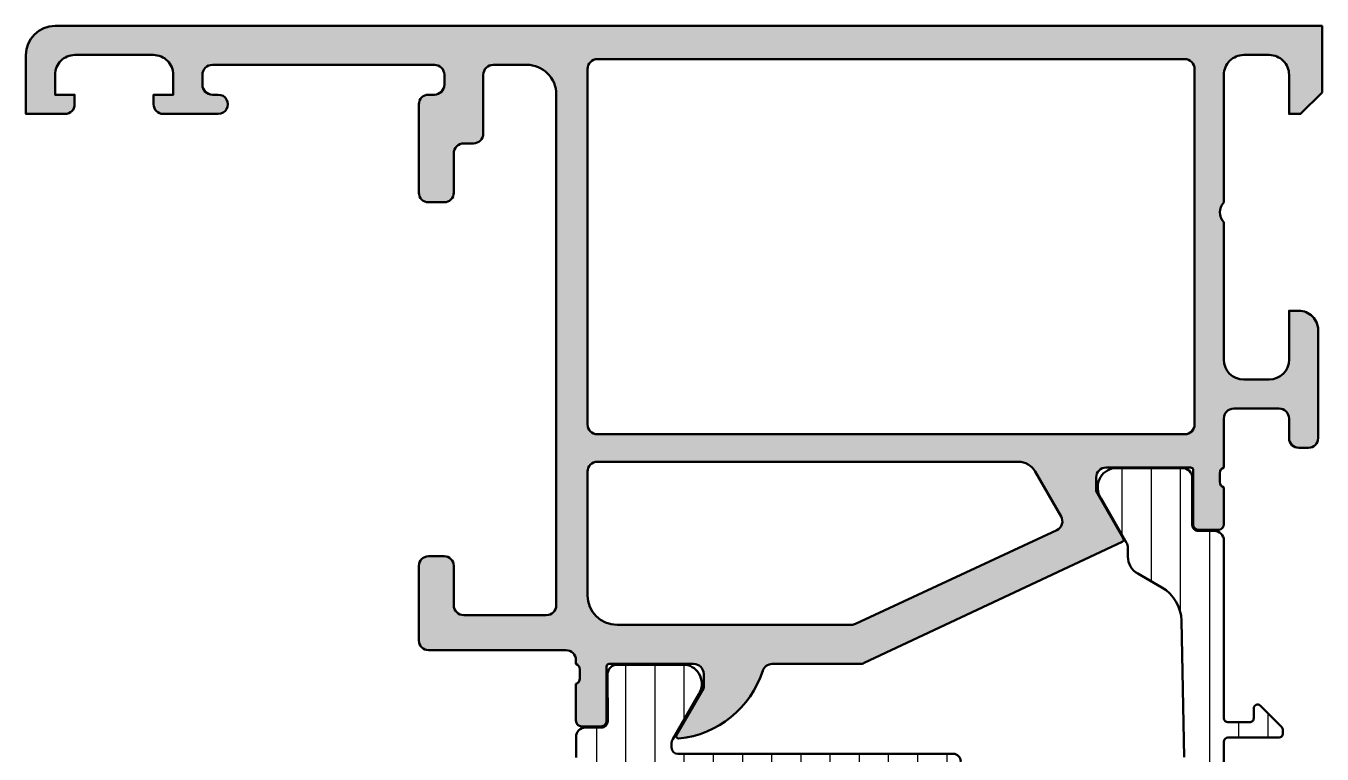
# Model space of a CAD drawing. Extents: x -35 to 53, y 0 to 100.
# Drawn here: x -35 to 31, y 62.9 to 100 of the extents above; entities that cross this region are included whole.
import ezdxf

# ---------------------------------------------------------------- set-up
doc = ezdxf.new("R2010")
doc.units = 0
for name, color, linetype, lineweight in [('0S-Alu contour', 7, 'Continuous', 50), ('0S-Alu hatch', 252, 'Continuous', 25), ('0S-Plastic contour', 254, 'Continuous', 50), ('0S-Plastic hatch', 253, 'Continuous', 25)]:
    doc.layers.add(name, color=color, linetype=linetype, lineweight=lineweight)
pattern_1 = [(90, (0, 0), (-1.4859, 0), [])]

# ---------------------------------------------------------------- blocks, each defined once
blk = doc.blocks.new('346280__2DABACF1_041E_4DFE_B1BF_D9823EE95889_')
at = {"layer": '0S-Alu hatch'}
h = blk.add_hatch(color=256, dxfattribs=at)
edge = h.paths.add_edge_path()
edge.add_line((-33.52006431471791, 97.49961031764776), (-33.52004889775915, 96.48951935039429))
edge.add_line((-33.52004889775915, 96.48951935039429), (-32.52006430917646, 96.48951935039429))
edge.add_line((-32.52006430917646, 96.48951935039429), (-32.52006430897185, 95.99955189077767))
edge.add_ellipse((-33.01019468384132, 95.99964971768676), major_axis=(-0.4901303846322806, 0), ratio=1, start_angle=90.01524066962293, end_angle=179.9885641265259, ccw=False)
edge.add_line((-33.01006430922664, 95.50951935039429), (-35.00006425832643, 95.5095193503943))
edge.add_line((-35.00006425832643, 95.5095193503943), (-35.00004905366449, 98.49962636677488))
edge.add_ellipse((-33.51014849157364, 98.49961879064657), major_axis=(-1.489900562110114, 0), ratio=1, start_angle=270.00042696112723, end_angle=359.9997086504469, ccw=False)
edge.add_line((-33.51015959413004, 99.98951935271533), (30.97999982047673, 99.98999992547964))
edge.add_line((30.97999982047673, 99.98999992547964), (30.97993903056877, 96.6037588917365))
edge.add_line((30.97993903056877, 96.6037588917365), (29.8858210736747, 95.5095195610801))
edge.add_line((29.8858210736747, 95.5095195610801), (29.29992670244312, 95.50954935939008))
edge.add_line((29.29992670244312, 95.50954935939008), (29.29992670231936, 97.4995177771353))
edge.add_arc((28.29008478780872, 97.49967743561749), 1.009841927131846, 359.9909413969072, 450.0089625766097)
edge.add_line((28.28992682180013, 98.50951935039431), (26.98981501623854, 98.50951935808531))
edge.add_arc((26.98981501026429, 97.49961285455463), 1.009906503530686, 89.99999966105837, 180.0002690376097)
edge.add_line((25.97990850674474, 97.49960811244561), (25.97993900997509, 91.0035035886058))
edge.add_arc((26.51491504402297, 90.49951935041899), 0.7349826320031756, 136.7086049915292, 223.2913971353656)
edge.add_line((25.97993902868365, 89.99553509237319), (25.97993902881533, 82.99951772760996))
edge.add_arc((26.99010230294875, 82.99968261939686), 1.010163287591293, 180.0093525508651, 269.9890082571906)
edge.add_line((26.98990851110092, 81.98951935039429), (28.28992851537807, 81.9895193505377))
edge.add_arc((28.28975658946074, 82.99968946321312), 1.010170127305891, 270.009751455951, 359.9903513815112)
edge.add_line((29.29992670244312, 82.99951935040195), (29.29992670244312, 85.48951874023359))
edge.add_line((29.29992670244312, 85.48951874023359), (29.79010042230383, 85.48948883302803))
edge.add_ellipse((29.79030282486736, 84.49975426963019), major_axis=(-0.9897345840936823, 0), ratio=1, start_angle=179.9846338507477, end_angle=270.0117170935721, ccw=False)
edge.add_line((30.78003737336731, 84.49948883281643), (30.78003737343872, 78.9991218043231))
edge.add_ellipse((30.29045399224546, 78.99912180431674), major_axis=(-0.4895833811932562, 0), ratio=1, start_angle=89.9999999713641, end_angle=180, ccw=False)
edge.add_line((30.29045399200077, 78.50953842312349), (29.7904489505067, 78.50953842337339))
edge.add_ellipse((29.79044895075158, 78.99956094684731), major_axis=(-0.4900225234739253, 0), ratio=1, start_angle=-0.0008744372025262237, end_angle=89.99999997136769, ccw=False)
edge.add_line((29.30042642733472, 78.99956842547712), (29.30044168798131, 79.99949233928211))
edge.add_arc((28.79039194243425, 79.99950012356331), 0.5100497456064657, 359.9991255623806, 450.0000000342725)
edge.add_line((28.79039194212915, 80.50954986916977), (26.49010880001503, 80.5095498677938))
edge.add_arc((26.49020521047428, 79.99945534755875), 0.510094529346091, 90.01082919367103, 179.9974628339442)
edge.add_line((25.98011068162831, 79.99947793551436), (25.9800003266426, 77.50737665675899))
edge.add_arc((26.06883644654306, 77.2324794080069), 0.2888950563274526, 107.9088188104642, 181.1442552597339)
edge.add_line((25.77999899999999, 77.22671026206285), (25.779999, 76.77331758931982))
edge.add_arc((26.06886709564319, 76.76755634053147), 0.2889255417371773, 178.8574318584139, 252.0866793135143)
edge.add_line((25.98, 76.4926370651431), (25.98000000000002, 74.62000200000006))
edge.add_ellipse((25.68999999999999, 74.62000200000006), major_axis=(-0.290000000000024, 0), ratio=1, start_angle=90.00000000000142, end_angle=180, ccw=False)
edge.add_line((25.69, 74.33000200000004), (24.71002568095724, 74.33000200000001))
edge.add_ellipse((24.71002568095724, 74.62000200000001), major_axis=(-0.2900000000000204, 0), ratio=1, start_angle=0, end_angle=90.00000000000068, ccw=False)
edge.add_line((24.42002568095722, 74.62000200000001), (24.42002568095721, 77.38000000000002))
edge.add_arc((24.29002568095721, 77.38000000000002), 0.129999999999999, 0, 90)
edge.add_line((24.29002568095721, 77.51000000000002), (19.99000000000001, 77.51000000000003))
edge.add_arc((19.99000000000001, 77.00000000000001), 0.5100000000000052, 90, 180)
edge.add_line((19.48, 77.00000000000001), (19.48, 76.2973205080757))
edge.add_line((19.48, 76.2973205080757), (20.86283520358453, 73.90217967697248))
edge.add_ellipse((20.75188021535171, 73.83811978464831), major_axis=(-0.1281197846483086, 0), ratio=1, start_angle=115.15780976305399, end_angle=210.0000000000065, ccw=False)
edge.add_line((20.80634558843023, 73.72215340006316), (7.676317448450021, 67.55543634896475))
edge.add_ellipse((7.469261325786582, 67.9994856186938), major_axis=(-0.4899510096727211, 0), ratio=1, start_angle=89.99999999792442, end_angle=114.99921015406181, ccw=False)
edge.add_line((7.469261325768833, 67.50953460902107), (2.989362393008335, 67.50953460918333))
edge.add_arc((2.989362392989889, 67.0002040801839), 0.5093305289994277, 89.999999997925, 162.2515836439298)
edge.add_ellipse((-2.248223241173796, 68.67660886184758), major_axis=(-4.989999999999776, 0), ratio=1, start_angle=95.62257755079389, end_angle=162.2515836439301, ccw=False)
edge.add_ellipse((-1.771880215351693, 63.83811978464831), major_axis=(-0.1281197846483122, 0), ratio=1, start_angle=-29.999999999994714, end_angle=95.6225775507948, ccw=False)
edge.add_line((-1.882835203584528, 63.90217967697246), (-0.4999999999999999, 66.2973205080757))
edge.add_line((-0.4999999999999999, 66.2973205080757), (-0.5000000000000071, 67.00000000000001))
edge.add_arc((-1.009999999999998, 67.00000000000001), 0.5099999999999909, 0, 90)
edge.add_line((-1.009999999999998, 67.51000000000002), (-5.31002568095716, 67.51000000000003))
edge.add_arc((-5.31002568095716, 67.38000000000001), 0.1300000000000381, 90, 180)
edge.add_line((-5.440025680957198, 67.38000000000001), (-5.440025680957184, 64.62000200000001))
edge.add_ellipse((-5.730025680957204, 64.62000200000001), major_axis=(-0.2900000000000204, 0), ratio=1, start_angle=89.99999999999858, end_angle=180, ccw=False)
edge.add_line((-5.730025680957211, 64.33000200000001), (-6.709999999999993, 64.33000200000002))
edge.add_ellipse((-6.709999999999986, 64.62000200000001), major_axis=(-0.2900000000000062, 0), ratio=1, start_angle=0, end_angle=89.99999999999858, ccw=False)
edge.add_line((-6.999999999999992, 64.62000200000001), (-7, 66.49263706514311))
edge.add_arc((-7.088867095643166, 66.76755634053146), 0.2889255417371451, 287.913320686484, 361.1425681414455)
edge.add_line((-6.799999000000001, 66.77331758931909), (-6.799998999999999, 67.22671026206324))
edge.add_arc((-7.088836446543034, 67.23247940800691), 0.2888950563274141, 358.8557447403393, 432.0911089210603)
edge.add_line((-6.999999979908473, 67.50737654470772), (-6.99999945659897, 67.69950847397821))
edge.add_arc((-7.510036411011761, 67.69950986316525), 0.5100369544146819, 359.9998439461515, 450.0000000123321)
edge.add_line((-7.510036411121539, 68.20954681757992), (-14.50997344661116, 68.20954680928799))
edge.add_ellipse((-14.50997344671668, 68.69963004942117), major_axis=(-0.4900832401332025, 0), ratio=1, start_angle=0.009730820339086677, end_angle=90.00000001233587, ccw=False)
edge.add_line((-15.00005667978193, 68.69954681620614), (-15.0000566798862, 72.4995448212668))
edge.add_ellipse((-14.51006689187881, 72.49954482128027), major_axis=(-0.4899897880073922, 0), ratio=1, start_angle=270.0000000082321, end_angle=360, ccw=False)
edge.add_line((-14.51006689194921, 72.98953460928766), (-13.71006679292528, 72.98953460940258))
edge.add_ellipse((-13.70996526014195, 72.49963823563543), major_axis=(-0.4898963842886692, 0), ratio=1, start_angle=179.9878803812296, end_angle=270.0118747559594, ccw=False)
edge.add_line((-13.22006888681318, 72.49953460920045), (-13.22006888655012, 70.49953231534995))
edge.add_arc((-12.70995302128884, 70.49965047497084), 0.5101158789460977, 180.0132715877246, 269.9869860823694)
edge.add_line((-12.71006888682083, 69.98953460918332), (-8.509997704675875, 69.98953460933734))
edge.add_arc((-8.510088692748077, 70.49956282163102), 0.5100282204097264, 270.0102214590139, 359.9831174646813)
edge.add_line((-8.0000604944792, 70.49941253884592), (-8.000060492552578, 96.49962589040669))
edge.add_arc((-9.509953956212058, 96.49962589051856), 1.50989346365948, 0, 89.99897160004801)
edge.add_line((-9.50992685518684, 98.00951935393483), (-11.2101105503797, 98.00954987047275))
edge.add_arc((-11.21011970398762, 97.49957016756878), 0.5099797029861394, 89.99897160004981, 180.0005828898454)
edge.add_line((-11.72009940694737, 97.4995649793683), (-11.7200688867347, 94.49954466245872))
edge.add_ellipse((-12.21008921404583, 94.4995396773176), major_axis=(-0.4900203273364865, 0), ratio=1, start_angle=89.99999998558229, end_angle=180.0005828885949, ccw=False)
edge.add_line((-12.21008921416913, 94.0095193499811), (-12.7100970072314, 94.00951935010693))
edge.add_arc((-12.71022073243407, 93.4996711881307), 0.5098481769884763, 89.98609599421572, 180.0170632396858)
edge.add_line((-13.22006888681317, 93.4995193503934), (-13.22006888640023, 91.49953967132866))
edge.add_ellipse((-13.71008920764632, 91.49953967122747), major_axis=(-0.4900203212460923, 0), ratio=1, start_angle=89.99999997807839, end_angle=180, ccw=False)
edge.add_line((-13.71008920783381, 91.00951934998137), (-14.51006701643034, 91.00951935028743))
edge.add_ellipse((-14.51006701624288, 91.49950901393332), major_axis=(-0.4899896636458863, 0), ratio=1, start_angle=0, end_angle=89.99999997807868, ccw=False)
edge.add_line((-15.00005667988876, 91.49950901393332), (-15.00005668060149, 95.99952339912707))
edge.add_ellipse((-14.5102571302538, 95.99971978086123), major_axis=(-0.4897995897166437, 0), ratio=1, start_angle=-90.0164274677316, end_angle=0.022972344357981456, ccw=False)
edge.add_line((-14.51011669815019, 96.489519350446), (-14.20997483799341, 96.48954986882786))
edge.add_arc((-14.21002669043064, 96.99950767158984), 0.5099578053981486, 270.0058258267349, 360.0034975243572)
edge.add_line((-13.70006888598262, 96.99953880110513), (-13.70009940609746, 97.499513508888))
edge.add_arc((-14.20980456592207, 97.49981418714253), 0.5097052485106012, 359.9662008660494, 450.0331396505369)
edge.add_line((-14.21009937739011, 98.00951935039424), (-25.51004698966202, 98.00954986776009))
edge.add_arc((-25.51015340314965, 97.49965421379127), 0.509895665072878, 89.98804256598694, 180.0151542762998)
edge.add_line((-26.02004905038739, 97.49951935046028), (-26.02004905007517, 96.99951685155722))
edge.add_arc((-25.50992282481904, 96.99964557627493), 0.5101262414972599, 180.0144579567119, 269.9858227395778)
edge.add_line((-25.5100490503903, 96.48951935039429), (-25.21000022226239, 96.48951935039429))
edge.add_ellipse((-25.21000022223937, 95.9995193503943), major_axis=(-0.4899999999999949, 0), ratio=1, start_angle=90.00000000269188, end_angle=270.0000000026919, ccw=False)
edge.add_line((-25.21000022221635, 95.5095193503943), (-28.01004675655324, 95.50951935013121))
edge.add_ellipse((-28.00993547923313, 95.99963292181172), major_axis=(-0.490113584312931, 0), ratio=1, start_angle=0.013276860155826853, end_angle=89.98699134025873, ccw=False)
edge.add_line((-28.50004905038738, 95.99951935027988), (-28.50004905038737, 96.48951935039429))
edge.add_line((-28.50004905038737, 96.48951935039429), (-27.50004905043007, 96.48951935039429))
edge.add_line((-27.50004905043007, 96.48951935039429), (-27.50004904611827, 97.49964226060693))
edge.add_arc((-28.50992613914938, 97.49964226491772), 1.009877093031107, 0, 90.00000002714914)
edge.add_line((-28.5099261396279, 98.50951935794883), (-32.51017069085526, 98.50951935605333))
edge.add_arc((-32.51017069037672, 97.4996257315945), 1.009893624458825, 90.00000002714951, 180.000874501804)
edge = h.paths.add_edge_path()
edge.add_arc((-5.910219885667252, 97.79958109263981), 0.4998650337907385, 89.98452857908018, 180.0119742568002)
edge.add_line((-6.410084908541712, 97.79947662574386), (-6.410084909090166, 79.69961601225953))
edge.add_arc((-5.910076748150039, 79.69961601224439), 0.5000081609401263, 180, 270.0000000000114)
edge.add_line((-5.91007674814994, 79.19960785130426), (23.98993123176654, 79.19960785131008))
edge.add_arc((23.98993123176644, 79.69967669045501), 0.5000688391449302, 270.0000000000106, 359.9903644201573)
edge.add_line((24.4900000638399, 79.69959259258171), (24.4900000638399, 97.79947662577781))
edge.add_arc((23.99010935635613, 97.79958591830116), 0.4998907194312389, 359.987473261405, 450.0125267367264)
edge.add_line((23.99000006384911, 98.29947662578493), (-5.910084908495939, 98.2994461082068))
edge = h.paths.add_edge_path()
edge.add_arc((-5.910092057022474, 77.29923963364071), 0.4999928515703119, 89.9999999999316, 180)
edge.add_line((-6.410084908592786, 77.29923963364071), (-6.410084908541691, 70.99949646221268))
edge.add_arc((-4.909882477865892, 70.99969889288649), 1.500202444333348, 180.0077312387279, 269.9922687611838)
edge.add_line((-4.910084908541122, 69.49949646221069), (7.025807248089037, 69.49949646138894))
edge.add_arc((7.025807248089023, 69.9993387544881), 0.4998422930991638, 270.0000000000017, 294.9999950192843)
edge.add_line((7.237049689762886, 69.54632777359879), (17.47169620603193, 74.31882073948958))
edge.add_arc((17.26038769421904, 74.77197340828144), 0.49999862839588, 294.9999950192839, 389.9999431183267)
edge.add_line((17.69339945645947, 75.02197229259734), (16.37862192632978, 77.29923899653996))
edge.add_arc((15.512608793301, 76.79924722740193), 0.9999852577833795, 29.99994311833377, 89.99999999993038)
edge.add_line((15.51260879330222, 77.79923248518531), (-5.910092057021877, 77.79923248521102))
at = {"layer": '0S-Alu contour', "color": 7}
for points in [[(-33.51015959413004, 99.98951935271533), (30.97999982047673, 99.98999992547964), (30.97993903056877, 96.6037588917365), (29.8858210736747, 95.5095195610801), (29.29992670244312, 95.50954935939008), (29.29992670231936, 97.4995177771353)], [(-33.01006430922664, 95.50951935039429), (-35.00006425832643, 95.5095193503943), (-35.00004905366449, 98.49962636677488)], [(-28.5099261396279, 98.50951935794883), (-32.51017069085526, 98.50951935605333)], [(28.28992682180013, 98.50951935039431), (26.98981501623854, 98.50951935808531)], [(-14.21009937739011, 98.00951935039424), (-25.51004698966202, 98.00954986776009)], [(-9.50992685518684, 98.00951935393483), (-11.2101105503797, 98.00954987047275)], [(-6.410084908541712, 97.79947662574386), (-6.410084909090166, 79.69961601225953)], [(23.99000006384911, 98.29947662578493), (-5.910084908495939, 98.2994461082068)], [(24.4900000638399, 79.69959259258171), (24.4900000638399, 97.79947662577781)], [(-33.52006431471791, 97.49961031764776), (-33.52004889775915, 96.48951935039429), (-32.52006430917646, 96.48951935039429), (-32.52006430897185, 95.99955189077767)], [(-28.50004905038738, 95.99951935027988), (-28.50004905038737, 96.48951935039429), (-27.50004905043007, 96.48951935039429), (-27.50004904611827, 97.49964226060693)], [(-26.02004905038739, 97.49951935046028), (-26.02004905007517, 96.99951685155722)], [(-13.70006888598262, 96.99953880110513), (-13.70009940609746, 97.499513508888)], [(-11.72009940694737, 97.4995649793683), (-11.7200688867347, 94.49954466245872)], [(25.97990850674474, 97.49960811244561), (25.97993900997509, 91.0035035886058)], [(-25.5100490503903, 96.48951935039429), (-25.21000022226239, 96.48951935039429)], [(-14.51011669815019, 96.489519350446), (-14.20997483799341, 96.48954986882786)], [(-8.0000604944792, 70.49941253884592), (-8.000060492552578, 96.49962589040669)], [(-15.00005667988876, 91.49950901393332), (-15.00005668060149, 95.99952339912707)], [(-25.21000022221635, 95.5095193503943), (-28.01004675655324, 95.50951935013121)], [(-12.21008921416913, 94.0095193499811), (-12.7100970072314, 94.00951935010693)], [(-13.22006888681317, 93.4995193503934), (-13.22006888640023, 91.49953967132866)], [(-13.71008920783381, 91.00951934998137), (-14.51006701643034, 91.00951935028743)], [(25.97993902868365, 89.99553509237319), (25.97993902881533, 82.99951772760996)], [(29.29992670244312, 82.99951935040195), (29.29992670244312, 85.48951874023359), (29.79010042230383, 85.48948883302803)], [(30.78003737336731, 84.49948883281643), (30.78003737343872, 78.9991218043231)], [(26.98990851110092, 81.98951935039429), (28.28992851537807, 81.9895193505377)], [(28.79039194212915, 80.50954986916977), (26.49010880001503, 80.5095498677938)], [(25.98011068162831, 79.99947793551436), (25.9800003266426, 77.50737665675899)], [(29.30042642733472, 78.99956842547712), (29.30044168798131, 79.99949233928211)], [(-5.91007674814994, 79.19960785130426), (23.98993123176654, 79.19960785131008)], [(30.29045399200077, 78.50953842312349), (29.7904489505067, 78.50953842337339)], [(-6.410084908592786, 77.29923963364071), (-6.410084908541691, 70.99949646221268)], [(15.51260879330222, 77.79923248518531), (-5.910092057021877, 77.79923248521102)], [(17.69339945645947, 75.02197229259734), (16.37862192632978, 77.29923899653996)], [(24.29002568095721, 77.51000000000002), (19.99000000000001, 77.51000000000003)], [(24.42002568095722, 74.62000200000001), (24.42002568095721, 77.38000000000002)], [(25.77999899999999, 77.22671026206285), (25.779999, 76.77331758931982)], [(19.48, 77.00000000000001), (19.48, 76.2973205080757), (20.86283520358453, 73.90217967697248)], [(25.98, 76.4926370651431), (25.98000000000002, 74.62000200000006)], [(7.237049689762886, 69.54632777359879), (17.47169620603193, 74.31882073948958)], [(25.69, 74.33000200000004), (24.71002568095724, 74.33000200000001)], [(20.80634558843023, 73.72215340006316), (7.676317448450021, 67.55543634896475)], [(-14.51006689194921, 72.98953460928766), (-13.71006679292528, 72.98953460940258)], [(-15.00005667978193, 68.69954681620614), (-15.0000566798862, 72.4995448212668)], [(-13.22006888681318, 72.49953460920045), (-13.22006888655012, 70.49953231534995)], [(-12.71006888682083, 69.98953460918332), (-8.509997704675875, 69.98953460933734)], [(-4.910084908541122, 69.49949646221069), (7.025807248089037, 69.49949646138894)], [(-7.510036411121539, 68.20954681757992), (-14.50997344661116, 68.20954680928799)], [(-6.999999979908473, 67.50737654470772), (-6.99999945659897, 67.69950847397821)], [(-5.440025680957198, 67.38000000000001), (-5.440025680957184, 64.62000200000001)], [(-1.009999999999998, 67.51000000000002), (-5.31002568095716, 67.51000000000003)], [(7.469261325768833, 67.50953460902107), (2.989362393008335, 67.50953460918333)], [(-6.799999000000001, 66.77331758931909), (-6.799998999999999, 67.22671026206324)], [(-1.882835203584528, 63.90217967697246), (-0.4999999999999999, 66.2973205080757), (-0.5000000000000071, 67.00000000000001)], [(-6.999999999999992, 64.62000200000001), (-7, 66.49263706514311)], [(-5.730025680957211, 64.33000200000001), (-6.709999999999993, 64.33000200000002)]]:
    blk.add_lwpolyline(points, dxfattribs=at)
at = {"layer": '0S-Alu contour', "color": 7, "extrusion": (0, 0, -1)}
for centre, radius, start, end in [((33.51014849157364, 98.49961879064657), 1.489900562110114, 0.0002913495531232, 89.99957303887274), ((25.21000022223937, 95.9995193503943), 0.4899999999999949, 89.9999999973081, 269.9999999973081), ((14.5102571302538, 95.99971978086123), 0.4897995897166437, 359.977027655642, 90.0164274677316), ((33.01019468384132, 95.99964971768676), 0.4901303846322806, 180.0114358734741, 269.9847593303771), ((28.00993547923313, 95.99963292181172), 0.490113584312931, 270.0130086597413, 359.9867231398442), ((12.21008921404583, 94.4995396773176), 0.4900203273364865, 179.9994171114051, 270.0000000144178), ((14.51006701624288, 91.49950901393332), 0.4899896636458863, 270.0000000219213, 0), ((13.71008920764632, 91.49953967122747), 0.4900203212460923, 180, 270.0000000219216), ((-29.79030282486736, 84.49975426963019), 0.9897345840936823, 89.98828290642791, 180.0153661492524), ((-29.79044895075158, 78.99956094684731), 0.4900225234739253, 270.0000000286323, 0.0008744372025459), ((-30.29045399224546, 78.99912180431674), 0.4895833811932562, 180, 270.000000028636), ((-24.71002568095724, 74.62000200000001), 0.2900000000000204, 269.9999999999993, 0), ((-25.68999999999999, 74.62000200000006), 0.290000000000024, 180, 269.9999999999986), ((-20.75188021535171, 73.83811978464831), 0.1281197846483086, 149.9999999999935, 244.842190236946), ((14.51006689187881, 72.49954482128027), 0.4899897880073923, 0, 89.99999999176788), ((13.70996526014195, 72.49963823563543), 0.4898963842886692, 89.98812524404057, 180.0121196187705), ((14.50997344671668, 68.69963004942117), 0.4900832401332025, 269.9999999876641, 359.9902691796609), ((-7.469261325786582, 67.9994856186938), 0.4899510096727212, 245.0007898459382, 270.0000000020756), ((2.248223241173796, 68.67660886184758), 4.989999999999776, 197.74841635607, 264.3774224492061), ((6.709999999999986, 64.62000200000001), 0.2900000000000062, 270.0000000000014, 0), ((5.730025680957204, 64.62000200000001), 0.2900000000000204, 180, 270.0000000000014), ((1.771880215351693, 63.83811978464831), 0.1281197846483122, 264.3774224492052, 29.99999999999465)]:
    blk.add_arc(centre, radius, start, end, dxfattribs=at)
at = {"layer": '0S-Alu contour', "color": 7}
for centre, radius, start, end in [((-32.51017069037672, 97.4996257315945), 1.009893624458825, 90.00000002714951, 180.000874501804), ((-28.50992613914938, 97.49964226491772), 1.009877093031107, 0, 90.00000002714914), ((26.98981501026429, 97.49961285455463), 1.009906503530686, 89.99999966105837, 180.0002690376097), ((28.29008478780872, 97.49967743561749), 1.009841927131846, 359.9909413969072, 90.00896257660975), ((-25.51015340314965, 97.49965421379127), 0.509895665072878, 89.98804256598694, 180.0151542762998), ((-14.20980456592207, 97.49981418714253), 0.5097052485106012, 359.9662008660494, 90.03313965053685), ((-11.21011970398762, 97.49957016756878), 0.5099797029861394, 89.99897160004981, 180.0005828898454), ((-9.509953956212058, 96.49962589051856), 1.50989346365948, 0, 89.99897160004801), ((-5.910219885667252, 97.79958109263981), 0.4998650337907385, 89.98452857908018, 180.0119742568002), ((23.99010935635613, 97.79958591830116), 0.4998907194312389, 359.987473261405, 90.01252673672646), ((-25.50992282481904, 96.99964557627493), 0.5101262414972599, 180.0144579567119, 269.9858227395778), ((-14.21002669043064, 96.99950767158984), 0.5099578053981486, 270.0058258267349, 0.003497524357126), ((-12.71022073243407, 93.4996711881307), 0.5098481769884763, 89.98609599421572, 180.0170632396858), ((26.51491504402297, 90.49951935041899), 0.7349826320031756, 136.7086049915292, 223.2913971353656), ((26.99010230294875, 82.99968261939686), 1.010163287591293, 180.0093525508651, 269.9890082571906), ((28.28975658946074, 82.99968946321312), 1.010170127305891, 270.009751455951, 359.9903513815112), ((26.49020521047428, 79.99945534755875), 0.510094529346091, 90.01082919367103, 179.9974628339442), ((28.79039194243425, 79.99950012356331), 0.5100497456064657, 359.9991255623806, 90.0000000342726), ((-5.910076748150039, 79.69961601224439), 0.5000081609401263, 180, 270.0000000000114), ((23.98993123176644, 79.69967669045501), 0.5000688391449302, 270.0000000000106, 359.9903644201573), ((-5.910092057022474, 77.29923963364071), 0.4999928515703119, 89.9999999999316, 180), ((15.512608793301, 76.79924722740193), 0.9999852577833795, 29.99994311833377, 89.99999999993038), ((19.99000000000001, 77.00000000000001), 0.5100000000000052, 90, 180), ((24.29002568095721, 77.38000000000002), 0.129999999999999, 0, 90), ((26.06883644654306, 77.2324794080069), 0.2888950563274526, 107.9088188104642, 181.1442552597339), ((26.06886709564319, 76.76755634053147), 0.2889255417371773, 178.8574318584139, 252.0866793135143), ((17.26038769421904, 74.77197340828144), 0.49999862839588, 294.9999950192839, 29.99994311832671), ((-4.909882477865892, 70.99969889288649), 1.500202444333348, 180.0077312387279, 269.9922687611838), ((-12.70995302128884, 70.49965047497084), 0.5101158789460977, 180.0132715877246, 269.9869860823694), ((-8.510088692748077, 70.49956282163102), 0.5100282204097264, 270.0102214590139, 359.9831174646813), ((7.025807248089023, 69.9993387544881), 0.4998422930991638, 270.0000000000017, 294.9999950192843), ((-7.510036411011761, 67.69950986316525), 0.5100369544146819, 359.9998439461515, 90.00000001233217), ((-7.088836446543034, 67.23247940800691), 0.2888950563274141, 358.8557447403393, 72.09110892106023), ((-5.31002568095716, 67.38000000000001), 0.1300000000000381, 90, 180), ((-1.009999999999998, 67.00000000000001), 0.5099999999999909, 0, 90), ((2.989362392989889, 67.0002040801839), 0.5093305289994277, 89.999999997925, 162.2515836439298), ((-7.088867095643166, 66.76755634053146), 0.2889255417371451, 287.913320686484, 1.14256814144547)]:
    blk.add_arc(centre, radius, start, end, dxfattribs=at)
blk = doc.blocks.new('284511__0AE9117D_0B36_4431_A4AB_5040B3E0B7EE___A449E9CF_5536_4813_8C8E_243A45C090B4_')
at = {"layer": '0S-Plastic hatch'}
h = blk.add_hatch(dxfattribs=at)
h.set_pattern_fill('ANSI31', color=256, scale=0.4680000000000001, angle=45, style=0)
h.set_pattern_definition(pattern_1)
edge = h.paths.add_edge_path()
edge.add_ellipse((-7.31706953571917, 62.75000000000009), major_axis=(-0.3200000000001424, 0), ratio=1, start_angle=90.0000000000012, end_angle=180, ccw=False)
edge.add_line((-7.317069535719163, 62.42999999999994), (-11.18309493950391, 62.42999999999994))
edge.add_arc((-11.18309493950392, 61.95000000000004), 0.4799999999999045, 89.99999999999831, 120.0000000000004)
edge.add_line((-11.42309493950388, 62.36569219381649), (-15.65706953571907, 59.92120582094939))
edge.add_arc((-15.41706953571903, 59.50551362713284), 0.4800000000000328, 120.0000000000029, 180)
edge.add_line((-15.89706953571906, 59.50551362713284), (-15.89706953571903, 50.05163730453524))
edge.add_line((-15.89706953571903, 50.05163730453524), (-11.53536212695635, 23.59061235804133))
edge.add_arc((-10.56841043240754, 23.74999999999992), 0.9799999999999611, 189.3601908019132, 270.0000000000017)
edge.add_line((-10.56841043240752, 22.76999999999996), (-6.4662072924243, 22.77000000000002))
edge.add_ellipse((-6.466207292424279, 21.74999999999991), major_axis=(-1.020000000000109, 0), ratio=1, start_angle=242.02052561152118, end_angle=270.0000000000012, ccw=False)
edge.add_line((-5.987668961943263, 22.65077803384658), (-3.273108818219, 21.20866795749315))
edge.add_ellipse((-3.517069535719066, 20.74944778337535), major_axis=(-0.5199999999999382, 0), ratio=1, start_angle=180, end_angle=242.0205256115217, ccw=False)
edge.add_line((-2.997069535719129, 20.74944778337535), (-2.997069535719028, 18.70999432109069))
edge.add_arc((-2.517072214621123, 18.70999432109071), 0.4799973210979048, 180, 270.0000000005072)
edge.add_line((-2.517072214616874, 18.22999699999281), (-1.706738202381401, 18.22999699999999))
edge.add_ellipse((-1.706738202378559, 17.90999699999998), major_axis=(-0.3200000000000074, 0), ratio=1, start_angle=179.9920750885882, end_angle=270.0000000005089, ccw=False)
edge.add_line((-1.386738205439554, 17.90995273894506), (-1.387070148191099, 15.51006236844606))
edge.add_arc((-0.907074175355497, 15.50999597742008), 0.4799959774270669, 179.9920750885421, 270.0000000001162)
edge.add_line((-0.9070741753545235, 15.02999999999301), (2.568032309276468, 15.02999999999999))
edge.add_arc((2.427159313396217, 15.99981807472283), 0.9799960709244754, 278.264816125023, 392.7547077047844)
edge.add_line((3.25133067883115, 16.53003865092158), (1.93258578466942, 18.81417212186573))
edge.add_ellipse((2.382844971866482, 19.07412934928645), major_axis=(-0.5199145081103537, 0), ratio=1, start_angle=0, end_angle=29.999996610748724, ccw=False)
edge.add_line((1.862930463756129, 19.07412934928645), (1.862930464280971, 19.25000000095499))
edge.add_ellipse((2.182930464280921, 19.25000000000002), major_axis=(-0.3199999999999505, 0), ratio=1, start_angle=270, end_angle=360, ccw=False)
edge.add_line((2.182930464280921, 19.56999999999997), (12.20472791089276, 19.57))
edge.add_arc((12.20472791089276, 19.95), 0.3800000000000025, 270, 450)
edge.add_line((12.20472791089276, 20.33000000000001), (2.582930464280948, 20.33))
edge.add_ellipse((2.582930464280948, 21.35), major_axis=(-1.019999999999996, 0), ratio=1, start_angle=0, end_angle=90, ccw=False)
edge.add_line((1.562930464280952, 21.35), (1.562930464280945, 22.44350160607533))
edge.add_line((1.562930464280945, 22.44350160607533), (-5.205143685234602, 31.75895650187685))
edge.add_ellipse((-3.570929356597268, 32.9462827115076), major_axis=(-2.019999999999925, 0), ratio=1, start_angle=9.360190801913177, end_angle=36, ccw=False)
edge.add_line((-5.564033869850931, 32.61774900053172), (-8.388376602360985, 49.75209491109276))
edge.add_ellipse((-6.395272089107201, 50.08062862206865), major_axis=(-2.020000000000047, 0), ratio=1, start_angle=-45.0000000000004, end_angle=9.36019080191312, ccw=False)
edge.add_line((-7.823627787104051, 51.50898432006552), (-3.91699810896975, 55.41561399819975))
edge.add_arc((-5.317069535719106, 56.81568542494915), 1.980000000000009, 314.9999999999995, 360)
edge.add_line((-3.337069535719097, 56.81568542494915), (-3.337069535718967, 60.53341924626916))
edge.add_ellipse((-2.317069535718935, 60.53341924626912), major_axis=(-1.020000000000031, 0), ratio=1, start_angle=299.9999999999987, end_angle=360, ccw=False)
edge.add_line((-2.827069535718932, 61.41676515812928), (-1.759120343287904, 62.03334591186016))
edge.add_ellipse((-1.24912034328792, 61.15000000000003), major_axis=(-1.01999999999999, 0), ratio=1, start_angle=270.0000000000013, end_angle=299.99999999999926, ccw=False)
edge.add_line((-1.249120343287943, 62.17000000000002), (12.20472791089276, 62.17000000000002))
edge.add_arc((12.20472791089276, 62.55000000000002), 0.3800000000000096, 270, 450)
edge.add_line((12.20472791089276, 62.93000000000003), (-1.817069535718964, 62.92999999999996))
edge.add_ellipse((-1.817069535718964, 63.25000000000002), major_axis=(-0.3200000000000642, 0), ratio=1, start_angle=0, end_angle=90, ccw=False)
edge.add_line((-2.137069535719028, 63.25000000000002), (-2.137069536242051, 63.42587054460935))
edge.add_ellipse((-1.617154885239266, 63.42587054615552), major_axis=(-0.5199146510027859, 0), ratio=1, start_angle=330.0000033892884, end_angle=360, ccw=False)
edge.add_line((-2.067414196184977, 63.68582784502216), (-0.7486692829078976, 65.96996134907857))
edge.add_arc((-1.572840648342939, 66.50018192527713), 0.9799960709244672, 327.2452922952281, 441.7351838749735)
edge.add_line((-1.431967652462629, 67.46999999999997), (-4.907074137075206, 67.47000000000693))
edge.add_arc((-4.907074137076165, 66.99000402256137), 0.4799959774455687, 89.9999999998855, 180.0079248057727)
edge.add_line((-5.387070109930391, 66.98993763242036), (-5.386738167178748, 64.5900472610668))
edge.add_ellipse((-5.706738164129625, 64.59000300001189), major_axis=(-0.3200000000118782, 0), ratio=1, start_angle=90.00000000216278, end_angle=180.0079249114119, ccw=False)
edge.add_line((-5.706738164117545, 64.270003), (-6.517069535719322, 64.27000299999997))
edge.add_arc((-6.517069535719308, 63.79000299999997), 0.4799999999999969, 90.0000000000017, 180)
edge.add_line((-6.997069535719305, 63.79000299999997), (-6.997069535719028, 62.75000000000009))
edge = h.paths.add_edge_path()
edge.add_line((-5.20289321881345, 56.35710678118647), (-9.52421356237297, 52.03578643762697))
edge.add_ellipse((-10.93842712474607, 53.45000000000009), major_axis=(-2.000000000000015, 0), ratio=1, start_angle=90, end_angle=134.9999999999997, ccw=False)
edge.add_line((-10.93842712474607, 51.45000000000006), (-14.11000000000005, 51.45000000000007))
edge.add_ellipse((-14.11000000000005, 52.44999999999996), major_axis=(-0.9999999999998863, 0), ratio=1, start_angle=0, end_angle=90, ccw=False)
edge.add_line((-15.10999999999993, 52.44999999999996), (-15.10999999999992, 58.75495827718644))
edge.add_ellipse((-14.10999999999986, 58.75495827718645), major_axis=(-1.000000000000056, 0), ratio=1, start_angle=299.9999999999992, end_angle=360, ccw=False)
edge.add_line((-14.60999999999988, 59.62098368097095), (-11.32769145362405, 61.51602540378438))
edge.add_ellipse((-10.82769145362402, 60.64999999999987), major_axis=(-1.000000000000083, 0), ratio=1, start_angle=269.9999999999996, end_angle=299.9999999999991, ccw=False)
edge.add_line((-10.82769145362401, 61.64999999999994), (-5.909999999999854, 61.64999999999992))
edge.add_ellipse((-5.909999999999861, 60.64999999999994), major_axis=(-0.9999999999999857, 0), ratio=1, start_angle=180, end_angle=269.9999999999996, ccw=False)
edge.add_line((-4.909999999999875, 60.64999999999994), (-4.909999999999989, 57.064213562373))
edge.add_ellipse((-5.910000000000003, 57.06421356237303), major_axis=(-1.000000000000014, 0), ratio=1, start_angle=134.9999999999997, end_angle=180, ccw=False)
edge = h.paths.add_edge_path()
edge.add_line((-10.06162119400549, 50.2313202254891), (-8.775906908291091, 42.43132022548902))
edge.add_ellipse((-9.269249609591517, 42.34999999999994), major_axis=(-0.499999999999999, 0), ratio=1, start_angle=90.0000000000008, end_angle=189.3601908019139, ccw=False)
edge.add_line((-9.269249609591512, 41.84999999999994), (-13.32322668217835, 41.84999999999987))
edge.add_ellipse((-13.32322668217836, 42.34999999999986), major_axis=(-0.4999999999999929, 0), ratio=1, start_angle=9.360190801913973, end_angle=90.00000000000159, ccw=False)
edge.add_line((-13.81656938347878, 42.26867977451077), (-15.1022836691932, 50.06867977451092))
edge.add_ellipse((-14.60894096789278, 50.15), major_axis=(-0.499999999999992, 0), ratio=1, start_angle=-90, end_angle=9.360190801913973, ccw=False)
edge.add_line((-14.60894096789278, 50.64999999999999), (-10.55496389530591, 50.65000000000001))
edge.add_ellipse((-10.55496389530592, 50.15000000000001), major_axis=(-0.5, 0), ratio=1, start_angle=189.3601908019138, end_angle=269.9999999999992, ccw=False)
edge = h.paths.add_edge_path()
edge.add_line((-8.4792036115878, 40.631320225489), (-7.193489325873521, 32.83132022548904))
edge.add_ellipse((-7.686832027173949, 32.74999999999996), major_axis=(-0.4999999999999977, 0), ratio=1, start_angle=90.0000000000008, end_angle=189.3601908019131, ccw=False)
edge.add_line((-7.686832027173942, 32.24999999999996), (-11.74080909976074, 32.24999999999989))
edge.add_ellipse((-11.74080909976076, 32.7499999999999), major_axis=(-0.5000000000000142, 0), ratio=1, start_angle=9.360190801913575, end_angle=90.00000000000159, ccw=False)
edge.add_line((-12.2341518010612, 32.66867977451081), (-13.51986608677548, 40.46867977451078))
edge.add_ellipse((-13.02652338547505, 40.54999999999986), major_axis=(-0.5000000000000048, 0), ratio=1, start_angle=-90, end_angle=9.360190801913006, ccw=False)
edge.add_line((-13.02652338547505, 41.04999999999987), (-8.972546312888232, 41.04999999999992))
edge.add_ellipse((-8.972546312888227, 40.54999999999992), major_axis=(-0.5, 0), ratio=1, start_angle=189.3601908019131, end_angle=270.0000000000008, ccw=False)
edge = h.paths.add_edge_path()
edge.add_line((-6.627099971167332, 31.03778525229242), (-0.3645223396388175, 22.41808662470939))
edge.add_ellipse((-0.7690308368262891, 22.12419399856316), major_axis=(-0.4999999999999952, 0), ratio=1, start_angle=62.0205256115201, end_angle=215.9999999999997, ccw=False)
edge.add_line((-1.003608449807158, 21.68263613883446), (-5.616275895685646, 24.1331157194574))
edge.add_arc((-6.085431121647346, 23.25000000000009), 0.9999999999998893, 62.0205256115197, 90.0000000000004)
edge.add_line((-6.085431121647353, 24.24999999999998), (-9.149139126112244, 24.24999999999994))
edge.add_ellipse((-9.149139126112281, 26.24999999999988), major_axis=(-1.999999999999946, 0), ratio=1, start_angle=9.360190801913973, end_angle=90.00000000000102, ccw=False)
edge.add_line((-11.12250993131394, 25.92471909804354), (-11.93744850435804, 30.86867977451082))
edge.add_ellipse((-11.4441058030576, 30.9499999999999), major_axis=(-0.5000000000000059, 0), ratio=1, start_angle=-90, end_angle=9.360190801913802, ccw=False)
edge.add_line((-11.4441058030576, 31.44999999999991), (-7.436116965542289, 31.44999999999996))
edge.add_ellipse((-7.436116965542282, 30.44999999999995), major_axis=(-1.000000000000003, 0), ratio=1, start_angle=215.9999999999999, end_angle=270.0000000000004, ccw=False)
at = {"layer": '0S-Plastic contour', "color": 7}
for points in [[(-1.431967652462629, 67.46999999999997), (-4.907074137075206, 67.47000000000693)], [(-5.387070109930391, 66.98993763242036), (-5.386738167178748, 64.5900472610668)], [(-2.067414196184977, 63.68582784502216), (-0.7486692829078976, 65.96996134907857)], [(-5.706738164117545, 64.270003), (-6.517069535719322, 64.27000299999997)], [(-6.997069535719305, 63.79000299999997), (-6.997069535719028, 62.75000000000009)], [(-2.137069535719028, 63.25000000000002), (-2.137069536242051, 63.42587054460935)], [(12.20472791089276, 62.93000000000003), (-1.817069535718964, 62.92999999999996)]]:
    blk.add_lwpolyline(points, dxfattribs=at)
for centre, radius, start, end in [((-4.907074137076165, 66.99000402256137), 0.4799959774455687, 89.9999999998855, 180.0079248057727), ((-1.572840648342939, 66.50018192527713), 0.9799960709244672, 327.2452922952281, 81.73518387497352), ((-6.517069535719308, 63.79000299999997), 0.4799999999999969, 90.0000000000017, 180), ((12.20472791089276, 62.55000000000002), 0.3800000000000096, 270, 90)]:
    blk.add_arc(centre, radius, start, end, dxfattribs=at)
at = {"layer": '0S-Plastic contour', "color": 7, "extrusion": (0, 0, -1)}
for centre, radius, start, end in [((5.706738164129625, 64.59000300001189), 0.3200000000118782, 179.9920750885881, 269.9999999978372), ((1.617154885239266, 63.42587054615552), 0.5199146510027859, 0, 29.99999661071161), ((1.817069535718964, 63.25000000000002), 0.3200000000000642, 270, 0)]:
    blk.add_arc(centre, radius, start, end, dxfattribs=at)
blk = doc.blocks.new('284511__841B6F91_B62B_4847_9C79_B18D720F6D4D___D58C11FC_AB71_4D64_9BDC_F4B94328A5DF_')
at = {"layer": '0S-Plastic hatch'}
h = blk.add_hatch(dxfattribs=at)
h.set_pattern_fill('ANSI31', color=256, scale=0.4680000000000001, angle=45, style=0)
h.set_pattern_definition(pattern_1)
edge = h.paths.add_edge_path()
edge.add_line((25.9799999999999, 73.79000299999998), (25.97999999999993, 64.75000000000767))
edge.add_arc((26.18999999999995, 64.75000000000767), 0.2100000000000186, 180, 269.9999999999932)
edge.add_line((26.18999999999993, 64.54000000000767), (27.28999999999604, 64.54000000000755))
edge.add_arc((27.28999999999606, 64.75000000000774), 0.2100000000001927, 269.9999999999942, 360)
edge.add_line((27.49999999999625, 64.75000000000773), (27.49999999999625, 65.25000000000763))
edge.add_ellipse((27.68999999999626, 65.25000000000763), major_axis=(-0.1900000000000154, 0), ratio=1, start_angle=224.9999999999993, end_angle=360, ccw=False)
edge.add_line((27.82435028842172, 65.38435028843308), (28.92435028842168, 64.2843502884331))
edge.add_ellipse((28.78999999999616, 64.15000000000758), major_axis=(-0.1900000000001116, 0), ratio=1, start_angle=180, end_angle=225, ccw=False)
edge.add_line((28.97999999999627, 64.15000000000758), (28.97999999999602, 63.95000000000718))
edge.add_ellipse((28.78999999999622, 63.95000000000742), major_axis=(-0.1899999999997987, 0), ratio=1, start_angle=90, end_angle=180, ccw=False)
edge.add_line((28.78999999999622, 63.76000000000763), (26.18999999999617, 63.76000000000761))
edge.add_arc((26.18999999999617, 63.5500000000114), 0.2099999999962137, 90, 180)
edge.add_line((25.97999999999995, 63.5500000000114), (25.98000000000007, 28.94999999999603))
edge.add_arc((26.18999999999618, 28.94999999999603), 0.2099999999961035, 180, 270.0000000000009)
edge.add_line((26.18999999999618, 28.73999999999992), (28.78999999999621, 28.73999999999993))
edge.add_ellipse((28.78999999999621, 28.55000000000014), major_axis=(-0.1899999999997952, 0), ratio=1, start_angle=180, end_angle=270.0000000000011, ccw=False)
edge.add_line((28.97999999999601, 28.55000000000014), (28.97999999999626, 28.3500000000002))
edge.add_ellipse((28.78999999999623, 28.34999999999997), major_axis=(-0.1900000000000297, 0), ratio=1, start_angle=135.0000000000001, end_angle=180, ccw=False)
edge.add_line((28.92435028842169, 28.2156497115745), (27.8243502884217, 27.11564971157448))
edge.add_ellipse((27.68999999999625, 27.24999999999992), major_axis=(-0.1900000000000011, 0), ratio=1, start_angle=0, end_angle=135.0000000000015, ccw=False)
edge.add_line((27.49999999999625, 27.24999999999992), (27.49999999999625, 27.74999999999979))
edge.add_arc((27.28999999999606, 27.74999999999979), 0.2100000000001856, 0, 90.0000000000039)
edge.add_line((27.28999999999605, 27.95999999999998), (26.19000000000375, 27.95999999999988))
edge.add_arc((26.19000000000377, 27.74999999999618), 0.2100000000036957, 90.0000000000039, 180)
edge.add_line((25.98000000000007, 27.74999999999618), (25.98000000000011, 18.70999700000012))
edge.add_ellipse((25.49000000000002, 18.70999700000011), major_axis=(-0.490000000000098, 0), ratio=1, start_angle=89.9999999999996, end_angle=180, ccw=False)
edge.add_line((25.49000000000001, 18.21999700000002), (24.67966598775748, 18.21999700000002))
edge.add_arc((24.67966598775748, 17.90999700000002), 0.3100000000000058, 90, 180)
edge.add_line((24.36966598775748, 17.90999700000002), (24.3700006171609, 15.50999722280432))
edge.add_ellipse((23.88000531041819, 15.50999530673904), major_axis=(-0.4899953067464561, 0), ratio=1, start_angle=89.9999999998858, end_angle=180.0002240484899, ccw=False)
edge.add_line((23.88000531041721, 15.01999999999259), (20.4041775038158, 15.02000000000001))
edge.add_ellipse((20.54577115089191, 15.99981807472287), major_axis=(-0.989996070924484, 0), ratio=1, start_angle=-32.740756988376916, end_angle=81.77710364110038, ccw=False)
edge.add_line((19.71305944591096, 16.53524634894234), (21.03169560919381, 18.81919149350405))
edge.add_arc((20.59002263812886, 19.07419146728958), 0.5099999999999553, 330.0000034006555, 360.5398516222432)
edge.add_line((21.10000000000014, 19.07899671221212), (21.10000000000014, 19.53149545762267))
edge.add_ellipse((22.09000000000009, 19.53149545762267), major_axis=(-0.9899999999999485, 0), ratio=1, start_angle=299.9999999999983, end_angle=360, ccw=False)
edge.add_line((21.59500000000014, 20.38886060736923), (22.81844590919087, 21.0952174323794))
edge.add_arc((21.81344590919093, 22.83592849398615), 2.010000000000002, 299.9999999999981, 358.8298047176663)
edge.add_line((23.8230267081173, 22.79487958917155), (23.96488342538069, 29.7395846062411))
edge.add_arc((23.45498978983221, 29.75000000000004), 0.5100000000000029, 358.8298047176656, 450.0000000000004)
edge.add_line((23.4549897898322, 30.26000000000004), (22.09000000000002, 30.26000000000003))
edge.add_ellipse((22.09000000000002, 30.75000000000003), major_axis=(-0.490000000000002, 0), ratio=1, start_angle=-89.9999999999996, end_angle=90.0000000000004, ccw=False)
edge.add_line((22.09000000000001, 31.24000000000004), (23.49584299149152, 31.24000000000002))
edge.add_arc((23.49584299149152, 31.75000000000003), 0.5100000000000052, 269.9999999999996, 358.8298047176656)
edge.add_line((24.00573662704001, 31.7395846062411), (24.16914943367726, 39.73958460624116))
edge.add_arc((23.65925579812883, 39.75000000000009), 0.5099999999999496, 358.8298047176656, 450.0000000000004)
edge.add_line((23.65925579812883, 40.26000000000004), (22.09000000000002, 40.26000000000002))
edge.add_ellipse((22.09000000000002, 40.75000000000002), major_axis=(-0.490000000000002, 0), ratio=1, start_angle=-90, end_angle=90, ccw=False)
edge.add_line((22.09000000000002, 41.24000000000003), (23.68999999999993, 41.24000000000003))
edge.add_arc((23.68999999999993, 41.7500000000001), 0.5100000000000762, 270, 360)
edge.add_line((24.20000000000001, 41.7500000000001), (24.20000000000001, 50.75000000000001))
edge.add_arc((23.68999999999999, 50.75000000000001), 0.5100000000000123, 0, 89.9999999999992)
edge.add_line((23.69, 51.26000000000002), (22.09, 51.26000000000002))
edge.add_ellipse((22.09, 51.75000000000003), major_axis=(-0.490000000000002, 0), ratio=1, start_angle=-90.0000000000004, end_angle=89.9999999999996, ccw=False)
edge.add_line((22.09000000000001, 52.24000000000003), (23.6592557981288, 52.24000000000004))
edge.add_arc((23.6592557981288, 52.75000000000003), 0.5099999999999838, 270.0000000000004, 361.1701952823312)
edge.add_line((24.16914943367726, 52.76041539375893), (24.00573662704001, 60.76041539375893))
edge.add_arc((23.49584299149154, 60.74999999999999), 0.5099999999999995, 1.170195282334352, 89.99999999999841)
edge.add_line((23.49584299149155, 61.25999999999999), (22.08999999999997, 61.26000000000004))
edge.add_ellipse((22.08999999999997, 61.75000000000003), major_axis=(-0.4899999999999878, 0), ratio=1, start_angle=-90.0000000000004, end_angle=89.9999999999996, ccw=False)
edge.add_line((22.08999999999998, 62.24000000000001), (23.45498978983222, 62.24000000000003))
edge.add_arc((23.45498978983221, 62.75000000000003), 0.509999999999998, 270.0000000000008, 361.1701952823344)
edge.add_line((23.96488342538069, 62.76041539375897), (23.82302670811729, 69.70512041082854))
edge.add_arc((21.813445909191, 69.66407150601391), 2.00999999999993, 1.170195282334975, 59.99999999999929)
edge.add_line((22.81844590919098, 71.40478256762054), (21.59500000000014, 72.11113939263086))
edge.add_ellipse((22.09000000000014, 72.96850454237745), major_axis=(-0.9899999999999904, 0), ratio=1, start_angle=0, end_angle=59.99999999999977, ccw=False)
edge.add_line((21.10000000000015, 72.96850454237745), (21.10000000000016, 73.4210032878028))
edge.add_arc((20.59002263812851, 73.42580853271026), 0.5100000000001869, 359.46014837945, 389.9999965993433)
edge.add_line((21.03169560919366, 73.6808085064959), (19.71305944591086, 75.96475365105756))
edge.add_ellipse((20.54577115089173, 76.50018192527715), major_axis=(-0.9899960709244757, 0), ratio=1, start_angle=-81.77710364110283, end_angle=32.74075698838368, ccw=False)
edge.add_line((20.40417750381567, 77.47999999999999), (23.88000463962396, 77.48000000000695))
edge.add_ellipse((23.88000463962494, 76.99000402256138), major_axis=(-0.4899959774455738, 0), ratio=1, start_angle=179.9920111314056, end_angle=270.00000000011465, ccw=False)
edge.add_line((24.37000061230744, 76.98993570141283), (24.36966599077075, 74.59004622395402))
edge.add_arc((24.6796659877728, 74.59000300001544), 0.3100000000154498, 179.9920111314055, 270.0000000000027)
edge.add_line((24.67966598777281, 74.280003), (25.48999999999982, 74.28000300000004))
edge.add_ellipse((25.48999999999985, 73.79000299999998), major_axis=(-0.4900000000000518, 0), ratio=1, start_angle=180, end_angle=270.0000000000033, ccw=False)
at = {"layer": '0S-Plastic contour', "color": 7}
for points in [[(20.40417750381567, 77.47999999999999), (23.88000463962396, 77.48000000000695)], [(24.37000061230744, 76.98993570141283), (24.36966599077075, 74.59004622395402)], [(21.03169560919366, 73.6808085064959), (19.71305944591086, 75.96475365105756)], [(24.67966598777281, 74.280003), (25.48999999999982, 74.28000300000004)], [(21.10000000000015, 72.96850454237745), (21.10000000000016, 73.4210032878028)], [(25.9799999999999, 73.79000299999998), (25.97999999999993, 64.75000000000767)], [(22.81844590919098, 71.40478256762054), (21.59500000000014, 72.11113939263086)], [(23.96488342538069, 62.76041539375897), (23.82302670811729, 69.70512041082854)], [(27.82435028842172, 65.38435028843308), (28.92435028842168, 64.2843502884331)], [(27.49999999999625, 64.75000000000773), (27.49999999999625, 65.25000000000763)], [(26.18999999999993, 64.54000000000767), (27.28999999999604, 64.54000000000755)], [(28.97999999999627, 64.15000000000758), (28.97999999999602, 63.95000000000718)], [(25.97999999999995, 63.5500000000114), (25.98000000000007, 28.94999999999603)], [(28.78999999999622, 63.76000000000763), (26.18999999999617, 63.76000000000761)]]:
    blk.add_lwpolyline(points, dxfattribs=at)
at = {"layer": '0S-Plastic contour', "color": 7, "extrusion": (0, 0, -1)}
for centre, radius, start, end in [((-20.54577115089173, 76.50018192527715), 0.9899960709244757, 327.2592430116163, 81.77710364110285), ((-23.88000463962494, 76.99000402256138), 0.4899959774455738, 89.99999999988535, 180.0079888685945), ((-25.48999999999985, 73.79000299999998), 0.4900000000000518, 89.99999999999667, 180), ((-22.09000000000014, 72.96850454237745), 0.9899999999999904, 300.0000000000002, 0), ((-27.68999999999626, 65.25000000000763), 0.1900000000000155, 0, 135.0000000000007), ((-28.78999999999616, 64.15000000000758), 0.1900000000001116, 135, 180), ((-28.78999999999622, 63.95000000000742), 0.1899999999997988, 180, 270)]:
    blk.add_arc(centre, radius, start, end, dxfattribs=at)
at = {"layer": '0S-Plastic contour', "color": 7}
for centre, radius, start, end in [((24.6796659877728, 74.59000300001544), 0.3100000000154498, 179.9920111314055, 270.0000000000027), ((20.59002263812851, 73.42580853271026), 0.5100000000001869, 359.46014837945, 29.99999659934326), ((21.813445909191, 69.66407150601391), 2.00999999999993, 1.170195282334975, 59.99999999999929), ((26.18999999999995, 64.75000000000767), 0.2100000000000186, 180, 269.9999999999932), ((27.28999999999606, 64.75000000000774), 0.2100000000001927, 269.9999999999942, 0), ((26.18999999999617, 63.5500000000114), 0.2099999999962137, 90, 180)]:
    blk.add_arc(centre, radius, start, end, dxfattribs=at)
blk = doc.blocks.new('441840__BA278DD7_FEF5_41F7_B54D_AC7BC062ECE9_')
at = {"layer": '0S-Alu contour', "color": 7}
blk.add_blockref('346280__2DABACF1_041E_4DFE_B1BF_D9823EE95889_', (0, 0), dxfattribs=at)
at = {"layer": '0S-Plastic contour', "color": 7}
for name in ['284511__841B6F91_B62B_4847_9C79_B18D720F6D4D___D58C11FC_AB71_4D64_9BDC_F4B94328A5DF_', '284511__0AE9117D_0B36_4431_A4AB_5040B3E0B7EE___A449E9CF_5536_4813_8C8E_243A45C090B4_']:
    blk.add_blockref(name, (0, 0), dxfattribs=at)

msp = doc.modelspace()

# ---------------------------------------------------------------- block references
at = {"layer": '0S-Alu contour', "color": 7}
msp.add_blockref('441840__BA278DD7_FEF5_41F7_B54D_AC7BC062ECE9_', (0, 0), dxfattribs=at)

doc.saveas('drawing.dxf')
